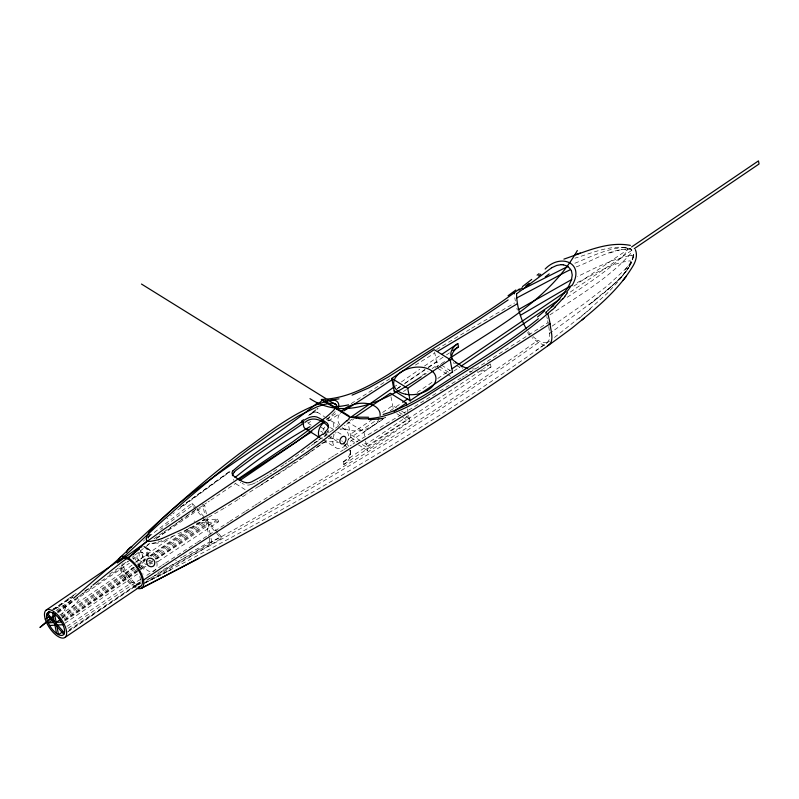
<?xml version="1.0" encoding="UTF-8"?>
<svg xmlns="http://www.w3.org/2000/svg" width="799" height="799" viewBox="0 0 799 799"><rect width="100%" height="100%" fill="white"/><g stroke="black" fill="none" stroke-linecap="round" stroke-linejoin="round"><path stroke-width="0.6" stroke-dasharray="4 3" d="M350.322 450.826L350.312 452.444L350.222 450.266L350.481 454.921L350.441 454.112M633.417 254.362L633.407 255.67L633.417 254.372M633.407 255.61L633.237 257.278L632.688 255.43L630.121 255.38L613.562 260.164L596.573 267.305L577.337 276.634M153.188 556.563L207.47 519.73L217.817 519.1L218.546 521.767L158.032 561.467L157.932 562.246M633.178 256.079C628.473 278.232 604.184 290.197 589.422 304.739C601.927 294.561 614.87 284.614 625.297 272.199C627.395 268.953 631.729 265.038 630.371 260.834C610.726 262.731 592.798 275.525 574.93 283.605M549.872 314.906C577.208 296.739 606.311 279.85 628.883 255.66C630.511 253.742 633.897 249.298 629.582 248.349C611.125 244.075 592.159 253.103 574.851 258.207M552.049 326.172L583.979 303.88L607.789 285.473L626.436 268.164L631.02 262.372L633.217 257.308L632.628 259.465M631.769 250.746L631.839 249.957M146.067 558.801L143.001 560.888L142.971 556.494L140.814 550.751M233.528 480.249L233.777 479.38M139.416 566.291L139.835 565.622A10.167 6.512 -58.2 0 1 138.736 565.842M630.331 264.609L631.629 262.062M631.25 262.821L629.932 265.378M109.443 574.221L128.349 561.218M335.55 433.128L336.039 432.449M631.46 261.673L629.372 264.669L630.671 262.871M60.924 615.899L61.193 615.53A57.458 39.76 -21.2 0 0 63.331 612.404M579.065 318.521L607.24 293.343L618.855 280.799L628.553 267.695L623.629 274.247L615.54 282.646L604.164 292.824M125.183 574.181L133.533 567.52M132.055 565.033L123.805 571.555L59.575 615.18M625.108 269.543L628.294 265.957M326.421 433.288L325.742 433.977M62.202 617.787L75.146 604.334A76.414 51.356 -17.3 0 0 76.764 602.376L77.703 601.168A21.134 14.202 -17.3 0 0 80.06 597.342L80.02 597.203A5.643 3.795 -17.3 0 0 80.12 596.773M332.314 414.431L331.625 415.081M132.844 558.461C134.951 557.283 136.569 561.637 138.027 563.195M308.584 415.52L308.893 415.23A8.939 2.177 -43.9 0 1 311.101 413.473L311.69 413.063M330.007 416.539L329.777 416.748A113.098 72.419 -58.2 0 1 328.039 418.247L326.881 419.225M57.698 612.034L72.639 599.04M166.951 518.751L167.68 518.132M317.523 408.509L316.634 409.258M590.491 308.893L553.218 338.436M318.112 408.559L317.323 409.208M143.391 541.163L143.96 540.693M144.529 540.224L145.098 539.754M326.272 440.768L292.794 464.688L257.478 487.45M170.636 515.675L171.376 515.075M148.734 536.768L192.08 503.11L196.015 507.635M315.735 409.727L309.183 414.911M315.615 410.616L314.327 411.645M313.817 411.575L311.85 412.953M172.874 513.857L174.382 512.648M320.569 438.491L319.69 439.19M597.302 298.377L553.417 330.796M58.257 612.833L91.995 585.867M313.647 412.194L309.243 415.63M124.954 570.077L124.724 569.577A16.969 7.441 55.8 0 1 123.076 564.394L125.743 562.266M334.092 434.456L333.592 434.846M177.807 509.932L230.022 471.74M134.701 555.245L150.512 543.01M160.619 529.517L162.796 527.839M331.635 436.374L329.827 437.762M165.703 525.602L170.656 521.797M180.724 506.956L230.911 470.391M171.326 521.288L192.309 505.477L201.728 516.284M316.584 441.607L314.177 443.425M180.514 507.185L230.731 470.911M156.454 538.476L183.42 518.351M328.339 438.891L329.078 438.331M313.178 444.174L311.161 445.662M325.353 441.118L326.102 440.559M323.855 442.217L321.607 443.864M310.152 446.401L291.795 459.415M186.437 516.144L195.525 509.572M549.592 341.053L536.199 350.242M138.137 564.224L145.068 559.27M319.35 445.482L315.895 447.949M549.502 332.604L549.213 339.615L546.985 342.891C419.705 433.617 283.735 511.76 144.779 583.05M149.713 555.974L187.256 529.477M135.62 562.506L174.492 535.12M546.985 342.891L542.072 342.411A33.178 14.572 55.9 0 1 537.977 340.224C433.647 414.901 323.156 480.469 210.936 542.481M344.349 425.817L345.118 425.278M346.656 424.189L353.558 419.305M544.618 345.468L538.486 342.541C414.082 431.44 281.208 507.645 146.676 580.024M338.736 425.877L322.566 437.263M320.888 438.441L319.62 439.33M321.627 437.922L322.257 437.482M187.905 529.018L190.492 527.21M313.817 443.405L313.957 444.434M314.556 442.886L315.196 442.446M315.615 442.147L316.564 441.477M318.571 440.069L319.41 439.48M311.74 450.876L313.128 449.907M153.947 538.826L158.332 535.779M156.524 538.336L204.744 505.447L206.791 516.164M194.097 521.417L194.776 520.938M397.652 388.304L400.689 386.187M311.051 451.365L307.575 453.772M159.44 535L162.796 532.673M395.265 386.177L396.793 385.118M401.378 381.942L419.805 369.248M405.263 383.021L425.108 369.358M163.915 531.904L168.729 528.598M306.886 454.261L298.966 459.685M483.375 368.868L483.894 368.509M484.424 368.139L485.273 367.56M487.38 366.112L488.219 365.533M490.606 364.404L490.966 366.961L465.627 384.299L343.39 464.708L343.36 464.099M480.948 370.536L343.22 462.082M481.368 370.247L482.426 369.528M549.562 333.453L552.469 331.455M169.937 527.769L174.741 524.484M175.93 523.675L183.081 518.801M67.126 599.54L77.064 592.768M52.944 609.377L75.605 593.937M54.222 609.487L73.109 596.613M424.459 366.072L440.049 355.515M428.164 367.28L443.475 356.903M181.493 518.591L182.092 518.181M56.03 610.586L72.659 599.26M84.394 591.27L92.225 585.947M57.109 611.225L75.046 599.02M76.934 597.732L93.922 586.166M95.82 584.878L122.247 566.891M57.328 612.284L129.438 563.205M291.545 459.585L287.91 462.042M61.413 616.249L133.713 567.19M150.172 556.024L204.454 519.19M349.962 420.584L351.979 419.215M397.183 388.753L400.209 386.706M404.244 383.969L427.445 368.219M428.454 367.54L436.524 362.067L440.509 364.534M61.903 617.168L136.939 565.982M137.967 565.283L145.168 560.399M151.351 556.204L204.874 519.889M62.372 618.186L135.7 568.429M136.739 567.729L139.835 565.622M421.992 375.43L428.044 371.325M432.079 368.589L437.123 365.163M64.21 618.895L138.317 568.618M139.346 567.919L144.489 564.424M148.614 561.627L150.671 560.239M154.786 557.442L206.252 522.526L196.324 523.135M64.759 620.134L136.799 571.245M140.924 568.459L148.125 563.565M149.153 562.866L154.297 559.38M155.326 558.681L208.849 522.366L218.546 521.767M65.168 620.833L139.276 570.546M140.304 569.847L145.458 566.361M149.573 563.565L154.716 560.079M155.745 559.38L208.239 523.764L210.776 537.038M403.415 391.54L406.441 389.483M372.504 419.305L350.312 434.356L360.269 440.549M382.591 412.464L392.679 405.622L396.654 408.089M348.014 439.37L379.145 418.296M390.242 410.776L401.637 402.986M417.108 392.489L433.607 381.293M437.732 378.496L450.107 370.097M573.862 286.132L630.581 247.65M354.476 442.416L351.49 440.569L347.945 421.952L363.875 431.85L385.058 417.478M344.479 445.273L385.787 417.298M453.792 371.106L459.984 366.901M570.326 292.034L633.237 249.358M408.609 415.51L366.242 444.254L361.258 441.168M358.461 444.893L367.42 450.456L409.787 421.712L408.459 414.741M184.789 517.642L189.902 514.176M191.61 513.028L198.172 508.593M64.329 620.134L137.238 570.726M64.769 623.41L137.668 574.002M66.926 626.386L132.195 582.241L134.821 582.551L140.844 579.345M67.975 628.264L134.192 583.48L137.778 584.239A15.75 6.901 55.8 0 0 139.785 584.808M198.891 508.114L206.661 502.861M208.06 501.922L209.458 500.983M295.211 462.231L291.455 464.768M69.183 629.742L140.914 581.772M68.574 631.13L139.605 583.15L140.784 583.2M67.496 632.039L139.166 583.63L137.338 584.309M210.846 500.044L236.005 483.115M446.461 354.896L449.447 352.888M286.941 462.701L285.003 463.999M284.035 464.648L280.779 466.826M288.948 466.456L282.676 470.641M145.947 566.281C143.46 566.881 143.9 570.276 142.811 571.265M280.439 472.129L281.558 471.39M278.212 473.607L279.32 472.868M276.834 469.452L272.868 472.059M274.856 475.824L277.093 474.346M217.817 519.1L157.723 558.321L155.755 558.641M146.806 575.34L161.558 565.642M273.737 476.564L270.382 478.771M52.574 609.517L68.105 599.959A76.414 51.356 -17.3 0 1 70.652 598.581L72.25 597.782M268.144 480.239L265.897 481.707M162.537 564.993L164.504 563.704M165.483 563.065L170.686 559.66M171.485 559.13L196.504 542.841M271.55 472.928L269.682 474.137M264.779 482.436L246.751 494.072M326.372 419.735L337.737 412.364M351.161 403.655L390.481 378.336M328.409 420.953L340.803 412.903M435.385 367.55L444.703 361.508M197.313 542.321L228.714 522.057M547.695 320.719L548.064 322.606L468.534 373.293M268.424 474.946L266.546 476.154M424.249 374.771L426.247 373.493M567.16 297.288C585.228 285.533 603.405 273.667 619.525 259.266C621.862 256.799 630.731 249.368 626.676 247.71M229.513 521.537L241.558 513.827M242.367 513.308L244.764 511.769M245.563 511.26L251.136 507.715M251.925 507.205L254.312 505.687M255.111 505.178L257.488 503.66M258.287 503.15L260.664 501.642M245.802 494.681L239.111 498.916M263.85 499.625L314.646 467.665M265.927 476.544L263.38 478.142M238.152 499.525L233.038 502.721M140.854 569.028L141.842 568.409L139.885 567.849M415.39 365.083L434.316 353.338M465.398 375.25L467.485 373.942M231.77 503.52L225.408 507.455M315.445 467.175L317.832 465.687M461.203 377.867L439.1 391.54M462.251 377.208L464.349 375.91M318.621 465.198L321.008 463.71M321.807 463.22L327.38 459.765M328.169 459.265L330.566 457.787M331.365 457.298L333.752 455.82M334.551 455.33L343.33 449.917M436.564 349.503L470.551 328.918M262.741 478.541L258.766 480.928M344.129 449.428L351.31 445.023M435.934 393.488L404.094 412.903M218.606 533.562L221.043 536.359L145.927 580.743M224.129 508.234L189.583 528.309L164.734 540.074M352.908 444.044L354.506 443.065M356.104 442.097L400.898 414.851M471.62 328.279L514.536 302.981M258.067 481.328L256.669 482.097M210.996 542.521L209.618 542.012L182.771 556.753M211.006 538.246L211.925 543.07L160.909 570.915M180.394 558.052L181.982 557.183M175.64 560.638L176.429 560.209M144.679 582.601L181.363 562.047L221.103 538.526L215.48 532.064M157.892 572.533L159.4 571.724M139.825 582.181L136.879 583.819M133.942 586.806L140.314 583.42M145.068 582.93L170.716 569.777L142.562 584.199M576.189 266.926C593.837 260.554 612.503 247.111 631.739 249.727M574.851 263.251C591.02 256.739 607.32 248.189 625.038 247.41M149.842 564.194L152.689 563.055M251.845 484.324L254.152 483.365A35.585 22.452 -10.5 0 0 256.639 482.077M148.754 560.558L149.513 560.299M609.707 253.013L615.36 251.206M251.445 484.454L249.328 484.963A6.282 3.955 -10.6 0 1 247.58 485.063L244.394 484.424M135.86 561.677C139.735 560.658 139.825 555.435 138.567 552.379M155.835 562.037L158.032 561.467M620.214 249.887L617.297 250.596L621.952 249.488M62.712 605.552L63.55 605.462M630.121 255.38L631.669 255.181L631.07 255.251M624.738 249.038L628.114 248.769M138.736 584.379L136.599 584.269L139.675 584.788M625.527 247.45L626.336 247.61M243.695 484.164L242.107 483.445M245.183 489.627L234.776 483.165M630.291 248.689L629.822 248.459L630.501 248.789M147.336 548.723L153.668 552.678L157.103 556.743M240.249 482.436L240.859 482.786M320.928 427.235L324.324 429.173M211.925 543.07L210.876 542.441M456.559 365.443L462.381 369.058L462.311 368.499M441.507 365.153L450.466 370.726M439.11 366.401L449.068 372.584M437.712 368.269L446.671 373.832M447.67 374.451L450.656 376.309M401.637 411.185L407.61 414.891M399.24 412.434L402.227 414.281M406.212 416.758L409.198 418.616L366.831 447.36L358.871 442.406M396.843 413.672L401.827 416.768M402.816 417.388L409.787 421.712M317.123 412.124L324.544 416.738M325.602 417.398L338.327 425.298M342.571 427.934L345.747 429.912M350.901 437.462L357.872 441.787M330.406 427.565L333.523 429.502M337.687 432.089L341.852 434.676M343.62 444.733L345.338 445.812A20.554 12.964 -10.8 0 1 347.555 447.58M308.084 423.28L311.26 425.248M320.769 431.16L322.876 432.469M323.935 433.128L327.111 435.095M328.159 435.755L338.726 442.316M323.196 439.849L335.62 447.57M204.744 505.447L202.756 504.209L204.804 514.926M146.467 547.994L150.661 550.601M140.175 551.27L148.434 556.404M132.764 556.244L146.297 564.643M137.698 564.354L139.625 565.552M538.486 342.541L531.984 337.617M209.937 541.842L209.018 537.008M134.821 582.551L133.872 581.822A15.75 6.901 55.8 0 1 126.302 572.713M532.953 336.569L533.742 337.238A33.178 14.582 55.9 0 0 537.987 340.234M327.45 431.29L329.078 432.708M530.316 334.042L528.209 331.575M529.567 335.171L527.36 332.534M196.804 508.534L217.797 532.633M202.517 517.193L214.671 531.145M546.776 316.604L547.305 318.901M516.873 308.224L517.313 310.072M548.064 322.606L548.284 323.735M434.606 351.989L437.492 367.101M407.35 408.918L408.239 413.572M390.971 396.704L393.418 409.497M363.875 431.85L365.423 439.989M365.652 441.158L367.42 450.456M207.021 517.352L207.73 521.078M205.992 521.178L208.779 535.799M515.355 300.983L515.235 300.314A97.248 42.637 55.8 0 1 514.826 297.787M548.763 326.571L549.312 330.526M192.279 505.178L192.08 503.11M350.312 451.815L350.521 453.702M343.2 461.802L343.2 461.852A20.424 12.884 -10.8 0 0 350.292 450.376M343.25 462.371L343.35 463.949M221.043 536.359L221.103 538.286M345.328 444.444L345.348 445.133A34.946 15.321 55.8 0 1 345.338 445.812M148.185 556.474A10.167 6.512 -58.2 0 0 144.919 547.375L149.163 543.53A4.714 2.976 -11 0 0 149.583 543.61M133.343 559.33A10.167 6.512 -58.2 0 1 133.583 557.782M140.404 565.342A14.991 0.609 56.7 0 1 139.735 564.324M136.569 586.626A16.779 7.361 55.8 0 1 120.259 565.652M136.14 587.954A18.816 8.25 55.8 0 1 119.231 566.151M139.765 576.359A13.733 6.022 55.8 0 1 132.644 582.551A13.733 6.022 55.8 0 1 122.047 564.234M127.82 561.238A13.733 6.022 55.8 0 1 128.23 561.437M123.076 564.384A16.929 7.421 55.8 0 1 122.906 563.355M72.3 597.842A21.134 14.202 -17.3 0 1 72.829 597.552M326.491 434.936A60.764 45.753 -4.2 0 1 324.624 436.703M65.778 607.15A19.885 13.763 -21.2 0 1 63.171 612.364M157.183 556.703A9.648 9.248 -4.8 0 1 157.783 558.311M142.821 573.622A16.499 7.241 55.8 0 1 143.051 574.281M137.828 564.773A15.76 6.911 55.8 0 1 140.274 568.349M56.339 608.109A20.414 14.132 -21.2 0 1 62.682 605.422M53.773 609.327A57.458 39.76 -21.2 0 1 56.26 608.009M155.675 542.411A13.273 8.489 -12.2 0 1 149.653 543.63M161.788 540.643A48.1 30.072 -12.1 0 1 157.793 542.181M156.474 542.831A13.913 8.769 -10.9 0 1 149.483 543.969M165.093 540.514A50.816 30.861 -10.8 0 1 156.724 543.4M312.669 412.614A10.017 4.654 -49.8 0 1 313.967 412.074M148.354 537.477A48.07 31.431 -9.6 0 1 150.741 534.141M148.234 538.276A13.243 8.539 -11 0 1 148.654 537.677M349.662 450.376A20.554 12.964 -10.8 0 1 343.5 464.778M314.616 442.836A20.424 12.884 -10.8 0 1 320.649 440.019M329.588 438.391A20.424 12.884 -10.8 0 1 338.536 439.53M341.642 440.848A20.424 12.884 -10.8 0 1 342.481 441.348M322.646 442.996A20.554 12.964 -10.8 0 1 338.616 442.636M346.516 443.944A20.424 12.884 -10.8 0 1 348.903 446.481M454.381 363.755A20.374 12.854 -10.8 0 1 453.283 362.516M490.986 366.971A20.374 12.854 -10.8 0 1 477.492 371.785M471.32 371.845A20.374 12.854 -10.8 0 1 469.203 371.555M490.536 363.935A20.355 12.834 -10.8 0 1 487.37 365.782M475.425 368.908A20.355 12.834 -10.8 0 1 472.439 368.938M341.662 428.843A10.237 7.561 -68.3 0 1 348.184 439.8A10.237 7.561 -68.3 0 1 336.779 448.219A10.237 7.561 -68.3 0 1 334.421 434.177M339.735 428.494A9.988 6.562 -51.1 0 1 340.334 428.344M340.114 429.552A10.017 7.71 -67.8 0 1 341.632 429.153M313.937 412.234A10.237 6.272 -48.1 0 1 319.65 414.861M349.443 419.016A28.874 24.509 -79.4 0 1 349.233 419.335M147.705 537.477A50.886 32.939 -7.3 0 1 149.982 534.141M147.745 538.037A13.883 8.839 -9.1 0 1 148.065 537.547M143.73 546.366A10.167 6.512 -58.2 0 1 143.001 560.888M142.312 567.14A11.845 3.486 54.6 0 1 140.914 565.283M148.374 548.593A15.471 1.568 25.9 0 1 147.246 547.984M156.894 562.276A9.978 7.021 67.8 0 1 153.907 571.125A9.978 7.021 67.8 0 1 145.478 568.678M310.551 421.502A4.075 2.397 -52.3 0 1 307.605 422.801M143.86 546.746A10.167 6.512 -58.2 0 1 146.966 556.504M144.949 560.309A10.167 6.512 -58.2 0 1 137.698 565.233M132.424 558.062A10.167 6.512 -58.2 0 1 132.534 557.412M328.689 430.441A4.065 2.607 -58.2 0 1 326.501 432.938M323.086 430.541A4.065 2.607 -58.2 0 1 325.533 426.596M327.39 420.644A10.167 6.512 -58.2 0 1 333.073 430.232M322.776 438.981A10.167 6.512 -58.2 0 1 320.958 438.451M379.325 418.486A21.363 13.473 -10.8 0 1 362.896 429.982A21.363 13.473 -10.8 0 1 342.172 427.165M339.845 424.938A21.363 13.473 -10.8 0 1 340.404 412.683M335.19 411.495A34.267 21.943 -58.2 0 1 332.544 414.212M140.764 558.97A4.065 2.607 -58.2 0 0 142.252 552.558A4.065 2.607 -58.2 0 0 137.068 556.374A4.065 2.607 -58.2 0 0 140.764 558.97"/><path stroke-width="1.2" d="M146.217 538.556L148.724 532.683A56.639 36.854 -9.9 0 1 149.872 531.085C196.055 482.127 257.128 450.606 309.642 409.188M571.475 279.76L572.234 275.066L571.485 271.091M571.395 280.03L568.588 286.332L564.014 293.273M131.785 546.916C132.115 545.248 125.882 550.841 126.651 552.399M571.954 285.672C585.657 263.051 560.608 252.764 545.158 269.023M577.327 250.506C549.003 300.983 495.02 328.229 448.509 359.081M198.841 558.421L141.073 588.404C290.227 511.34 437.363 428.444 572.184 327.93C594.636 309.523 618.236 290.886 633.237 265.568C635.974 260.864 637.612 254.881 635.375 249.668M232.759 471.011C253.972 452.114 279.041 437.762 302.302 421.433M567.49 292.714L564.703 296.359M563.894 293.433L556.743 301.862L547.545 310.861M336.888 409.478C341.423 405.253 337.468 398.391 330.866 400.479A46.032 29.473 -58.2 0 0 328.938 400.718C295.011 409.767 267.445 433.837 239.34 453.672C196.105 486.631 156.055 523.445 116.624 560.788L73.578 598.221M59.535 617.717L58.976 618.426M622.89 280.579L626.456 276.124M562.766 298.696L555.125 306.866M346.806 420.604C315.365 449.977 277.133 471.02 241.578 494.911M325.523 400.998L326.262 400.629M234.377 471.899L232.609 474.576A6.282 3.955 -10.6 0 0 232.519 475.715M235.076 477.502C258.447 458.536 283.775 441.527 309.972 426.686M325.872 401.498L349.043 415.929A7.87 7.411 75.9 0 1 348.773 416.559M325.023 431.909C328.808 429.652 330.127 424.059 325.453 421.962A55.92 37.523 -17.2 0 0 323.565 420.654L321.578 419.415A50.567 33.938 -17.1 0 0 318.781 417.887C313.997 415.041 308.404 417.318 304.269 420.204M60.055 619.854L60.764 619.165M552.409 309.473C513.967 343.87 468.324 368.848 425.378 397.003C405.263 408.659 382.891 420.564 358.861 418.586M128.469 558.111L147.425 540.773A4.804 3.076 -12.1 0 0 150.422 541.392L158.761 539.685M546.786 311.54L546.216 312.059M545.907 312.329L546.007 313.627M54.891 614.471L39.95 627.465L55.371 615.14M322.636 434.067C299.955 451.505 276.624 468.713 251.276 482.037A7.321 4.604 -10.5 0 1 246.112 482.716M317.812 402.596L313.528 406.122M582.091 319.93L584.099 318.242M538.376 318.731C506.416 344.489 470.711 365.023 436.574 387.675C419.685 398.192 402.396 408.788 383.16 414.451M92.954 585.098L120.289 563.285L139.465 549.073M323.735 421.802L295.221 442.766L239.79 480.569M312.998 406.551L310.372 408.619M531.715 279.41L522.486 286.591M537.098 275.176L539.025 273.677M519.38 288.958C477.772 320.269 431.82 345.128 388.704 374.232C369.937 385.767 349.762 396.953 327.4 399.041M516.563 293.822C516.673 305.418 520.419 318.461 526.331 328.888M516.593 293.802L551.69 267.755M508.134 299.955L480.988 318.202L388.144 377.028L368.639 387.984L352.079 395.135M350.881 417.507A10.397 9.069 -82.9 0 0 351.141 416.988L393.737 387.235M46.192 610.086L121.738 558.601M49.168 611.944L47.281 613.233L64.449 632.938M49.508 612.703L46.672 614.631L63.83 634.336M394.456 392.359L391.8 378.406L434.157 349.662L450.087 359.55L452.534 372.344M53.293 612.443L52.604 612.913L54.182 621.153M46.722 618.296L49.558 616.369M55.281 613.682L54.602 614.141L56.429 623.729M52.025 620.304L48.24 622.87L53.563 622.551M351.83 416.619L355.096 417.108L390.312 393.208L406.242 403.105L406.681 405.433M60.305 619.585L56.17 622.391L61.493 622.061M391.8 378.406L407.72 388.294L450.087 359.55M402.666 402.287L407.83 398.791M452.174 368.699L565.612 291.735M631.61 246.951L758.461 160.889L759.05 163.995L634.266 248.659M394.137 411.315L406.242 403.105M452.454 371.954L410.087 400.699L394.157 390.811M461.013 366.202L560.019 299.036M62.292 632.099L58.507 634.656L56.939 626.416M64.919 637.482L140.684 586.316M238.342 479.79L311.85 431.68M441.617 354.456L457.827 343.61L458.526 346.806A20.374 12.854 -10.8 0 0 451.924 359.91M48.15 612.453L49.019 611.874M452.863 350.601L458.526 346.806M143.49 580.084C276.404 490.486 415.57 410.806 550.121 323.795L549.712 321.727A97.248 42.637 55.8 0 0 547.794 313.697M343.9 410.896L392.499 379.555M421.263 376.699C389.662 397.662 346.716 422.931 309.952 398.641M302.821 423.72L255.36 456.119L236.194 470.182A30.312 19.006 -10.8 0 0 234.397 471.899M241.498 494.971L211.495 513.248L186.586 527.17A254.342 145.308 -13.5 0 1 181.942 529.567L161.927 538.586M520.369 315.315L569.537 286.521M551.69 306.986L553.727 305.727M437.482 351.39L517.532 303.64M48.909 612.174L49.768 611.644M518.771 309.413L571.754 279.51M305.108 422.301C312.659 415.49 323.465 420.384 328.788 427.345M551.779 267.705L556.773 265.418L561.148 264.669M516.583 298.047L565.662 271.98L570.646 269.553L571.425 270.951M522.876 289.088L568.009 266.357M138.537 570.126L137.887 570.426M563.894 259.126C584.918 252.055 607.56 240.948 630.371 245.393M575.949 254.501L580.334 253.053M547.525 345.747C555.255 341.952 550.431 330.396 550.121 323.795M338.986 398.851L327.64 400.509M368.639 417.268L355.096 417.108M325.692 399.19L323.435 399.36M322.876 399.39L321.288 399.49L349.433 416.978L356.953 418.376M49.628 625.507L54.951 625.178M57.548 625.018L62.871 624.698M561.298 264.669L563.135 264.829M246.142 482.646L244.604 482.306A20.215 12.714 -10.5 0 1 241.907 481.218L239.46 479.919A83.096 52.255 -10.5 0 1 238.092 479.09L235.016 477.023A23.241 14.612 -10.5 0 1 233.138 475.375M563.275 264.849L564.793 265.248A18.617 14.162 -46.7 0 1 565.772 265.628L566.201 265.807A20.384 15.541 -47.4 0 1 568.449 267.216L568.808 267.505A18.617 14.192 -47.1 0 1 569.547 268.194L570.516 269.353M335.21 403.815L336.469 404.853A2.277 1.458 -58.2 0 1 336.469 406.571L335.26 408.349A28.404 18.187 -58.2 0 1 332.314 411.595L329.528 414.202A108.444 69.443 -58.2 0 1 326.631 416.708L292.863 441.777L163.276 529.717L117.343 562.915L157.852 525.043L184.649 501.223L217.378 473.737L248.03 449.757L275.575 430.152L298.397 416.009L316.644 407.011L324.004 404.454L330.267 403.255A33.628 21.533 -58.2 0 1 331.465 403.185L333.003 403.255A16.689 10.687 -58.2 0 1 335.22 403.805M457.817 343.61A20.355 12.834 -10.8 0 0 455.81 362.237L461.952 366.062A20.355 12.834 -10.8 0 0 467.755 368.339M141.483 284.054L336.609 405.253M305.598 428.913L319.061 437.273M233.148 475.375L232.259 474.027A7.121 4.474 -10.6 0 1 232.779 471.011M456.029 363.235L455.81 362.247M407.72 388.294L410.167 401.088M54.692 623.839L56.519 633.427M461.952 366.062L462.092 367.001M120.359 560.538A16.779 7.361 55.8 0 1 137.228 568.219A16.779 7.361 55.8 0 1 138.407 586.945M118.651 561.178A18.816 8.25 55.8 0 1 137.957 567.709A18.816 8.25 55.8 0 1 137.218 588.344M147.366 540.813A4.934 3.156 -12.2 0 1 146.317 538.556M321.847 400.609A25.388 6.981 -43.9 0 1 317.792 404.184M544.728 310.711A271.141 211.525 -74.5 0 1 537.507 316.933M301.403 422.861A67.496 37.663 -18.3 0 1 303.75 421.373M301.603 421.023A71.221 38.602 -18.9 0 1 303.59 419.765M325.602 432.239A63.72 47.72 -4.8 0 1 323.215 434.436M515.824 290.027A271.141 115.575 -46.1 0 1 508.064 295.73M348.534 404.823A121.758 63.391 -50.1 0 1 335.121 406.711M514.296 293.842A97.248 42.637 55.8 0 1 514.196 292.824M349.752 417.418A25.388 22.921 85.6 0 1 347.086 420.923M161.877 538.506A54.931 33.668 -12.3 0 1 158.721 539.615M358.731 417.967A83.456 58.966 54.7 0 1 356.843 417.737M323.985 400.549A83.456 13.403 -18.5 0 1 322.387 400.619M522.266 287.74A186.047 44.474 -41.6 0 1 519.11 290.147M529.158 283.335A118.751 5.543 -38.7 0 1 525.792 285.962M538.536 275.955A103.77 4.874 -37.7 0 1 540.753 274.227M545.238 276.943A69.463 11.745 -36.7 0 1 549.223 273.917M571.325 285.343A71.151 65.258 4.5 0 1 566.601 292.104M564.893 296.529A118.751 109.473 61.3 0 1 562.935 298.856M555.285 307.076A186.047 162.856 86.6 0 1 552.568 309.692M383.47 418.247A121.758 95.021 -86 0 1 368.549 419.405M325.393 401.008A10.527 2.806 -45.9 0 1 324.863 401.567M326.282 401.517A8.05 0.869 -44.1 0 1 325.543 402.237M308.154 429.453A10.237 6.272 -48.1 0 1 303.73 422.401M133.343 554.766A10.167 6.512 -58.2 0 1 141.822 546.776M319.86 437.592A10.167 6.512 -58.2 0 1 324.114 422.331M341.163 411.765A21.363 13.473 -10.8 0 1 365.562 403.345A21.363 13.473 -10.8 0 1 380.104 415.53M146.676 561.248C145.598 567.09 154.946 569.337 154.766 562.636C155.046 558.211 146.846 555.914 146.676 561.248M47.491 621.043A13.543 5.933 55.8 0 0 63.151 634.995A13.543 5.933 55.8 0 0 56.03 615.31A13.543 5.933 55.8 0 0 47.491 621.043M45.243 619.135A16.589 7.271 55.8 0 0 64.26 637.842A16.589 7.271 55.8 0 0 57.168 614.371A16.589 7.271 55.8 0 0 45.243 619.135M344.139 443.075A4.075 2.796 -64.7 0 0 344.729 436.474A4.075 2.796 -64.7 0 0 339.855 440.808A4.075 2.796 -64.7 0 0 344.139 443.075M405.692 394.217A21.363 13.473 -10.8 0 0 435.884 377.458A21.363 13.473 -10.8 0 0 402.856 371.026A21.363 13.473 -10.8 0 0 405.692 394.217"/></g></svg>
